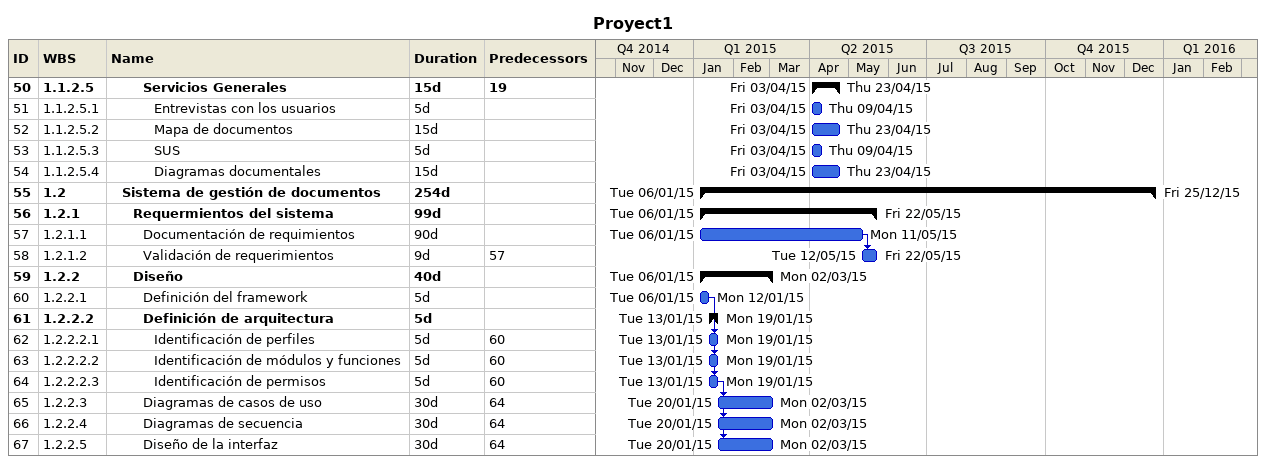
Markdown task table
Proyect1

| ID | WBS | Task | Duration | Start | Finish | Predecessors |
|---|---|---|---|---|---|---|
| 50 | 1.1.2.5 | **Servicios Generales** | 15d | 2015-04-03 | 2015-04-23 | 19 |
| 51 | 1.1.2.5.1 | Entrevistas con los usuarios | 5d | 2015-04-03 | 2015-04-09 |  |
| 52 | 1.1.2.5.2 | Mapa de documentos | 15d | 2015-04-03 | 2015-04-23 |  |
| 53 | 1.1.2.5.3 | SUS | 5d | 2015-04-03 | 2015-04-09 |  |
| 54 | 1.1.2.5.4 | Diagramas documentales | 15d | 2015-04-03 | 2015-04-23 |  |
| 55 | 1.2 | **Sistema de gestión de documentos** | 254d | 2015-01-06 | 2015-12-25 |  |
| 56 | 1.2.1 | **Requermientos del sistema** | 99d | 2015-01-06 | 2015-05-22 |  |
| 57 | 1.2.1.1 | Documentación de requimientos | 90d | 2015-01-06 | 2015-05-11 |  |
| 58 | 1.2.1.2 | Validación de requerimientos | 9d | 2015-05-12 | 2015-05-22 | 57 |
| 59 | 1.2.2 | **Diseño** | 40d | 2015-01-06 | 2015-03-02 |  |
| 60 | 1.2.2.1 | Definición del framework | 5d | 2015-01-06 | 2015-01-12 |  |
| 61 | 1.2.2.2 | **Definición de arquitectura** | 5d | 2015-01-13 | 2015-01-19 |  |
| 62 | 1.2.2.2.1 | Identificación de perfiles | 5d | 2015-01-13 | 2015-01-19 | 60 |
| 63 | 1.2.2.2.2 | Identificación de módulos y funciones | 5d | 2015-01-13 | 2015-01-19 | 60 |
| 64 | 1.2.2.2.3 | Identificación de permisos | 5d | 2015-01-13 | 2015-01-19 | 60 |
| 65 | 1.2.2.3 | Diagramas de casos de uso | 30d | 2015-01-20 | 2015-03-02 | 64 |
| 66 | 1.2.2.4 | Diagramas de secuencia | 30d | 2015-01-20 | 2015-03-02 | 64 |
| 67 | 1.2.2.5 | Diseño de la interfaz | 30d | 2015-01-20 | 2015-03-02 | 64 |
